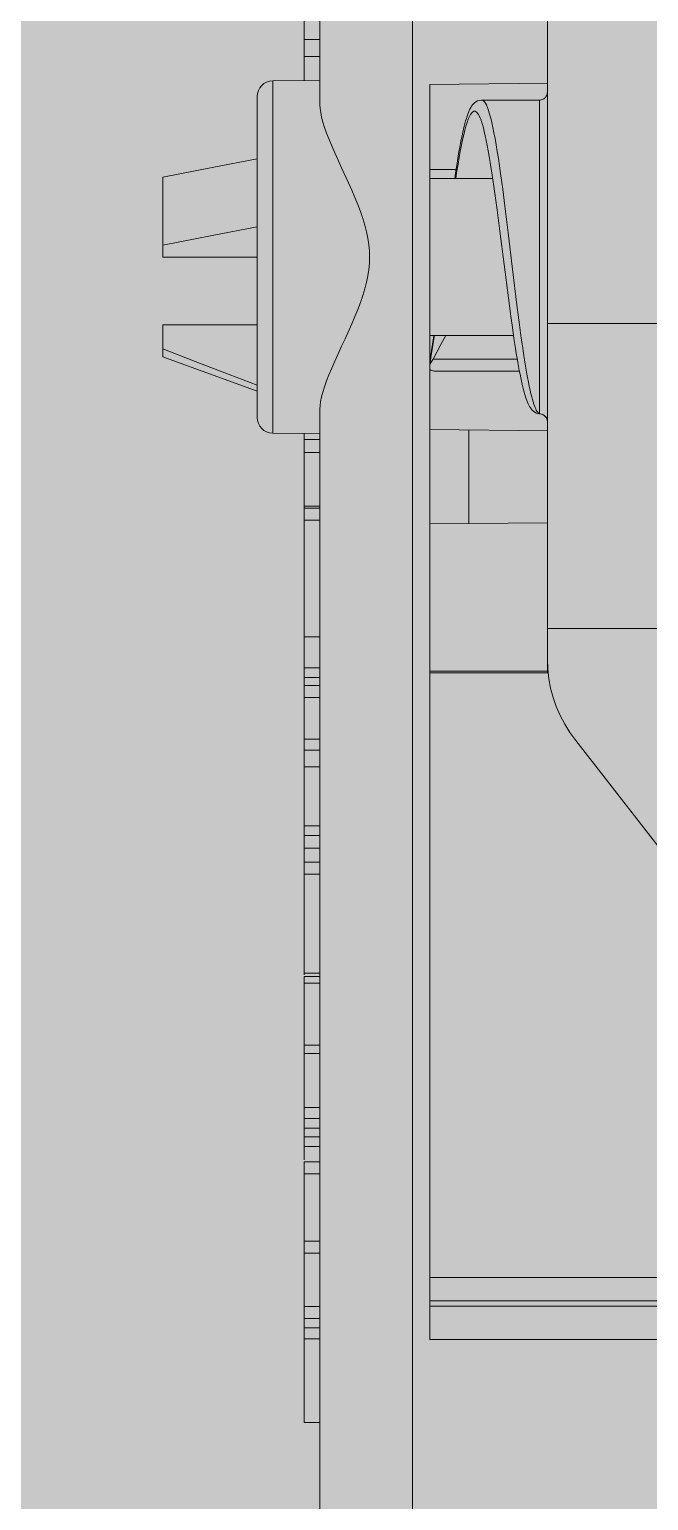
# Model space of a CAD drawing. Header units: millimetres. Extents: x -853320 to 19484, y -510814 to 9708.
# Drawn here: x 10873.54 to 10881.43, y 7725.97 to 7744.71 of the extents above; entities that cross this region are included whole.
import ezdxf

# ---------------------------------------------------------------- set-up
doc = ezdxf.new("R2010")
doc.units = ezdxf.units.MM
for name, color, linetype, lineweight in [('F_ARREDI', 7, 'Continuous', 5), ('F_ELETTRICO', 22, 'Continuous', 5), ('F_MULTI laminato OPACO', 1, 'Continuous', 5)]:
    doc.layers.add(name, color=color, linetype=linetype, lineweight=lineweight)

# ---------------------------------------------------------------- blocks, each defined once
blk = doc.blocks.new('SCATOLA INCASSO_1 P_sezione e pianta')
at = {"layer": 'F_ELETTRICO'}
for p, q in [((55470.994, -13682.187), (55470.994, -13651.487)), ((55469.815, -13660.994), (55469.815, -13697.529)), ((55470.994, -13669.278), (55471.194, -13669.278)), ((55471.194, -13669.278), (55471.194, -13672.597)), ((55460.831, -13670.335), (55469.594, -13670.336)), ((55469.594, -13686.328), (55469.594, -13670.336)), ((55470.994, -13670.341), (55471.194, -13670.341)), ((55470.994, -13670.482), (55471.194, -13670.482)), ((55470.994, -13670.601), (55471.194, -13670.601)), ((55460.826, -13670.76), (55469.594, -13670.761)), ((55460.891, -13670.825), (55469.594, -13670.825)), ((55470.994, -13670.753), (55471.194, -13670.753)), ((55460.591, -13671.125), (55469.594, -13671.125)), ((55470.994, -13671.435), (55471.194, -13671.435)), ((55470.994, -13671.586), (55471.194, -13671.586)), ((55462.962, -13671.844), (55467.732, -13677.967)), ((55470.994, -13672.444), (55471.194, -13672.444)), ((55470.994, -13672.597), (55471.194, -13672.597)), ((55471.194, -13672.624), (55471.194, -13674.958)), ((55470.994, -13672.792), (55471.194, -13672.792)), ((55470.994, -13672.918), (55471.194, -13672.918)), ((55470.994, -13673.027), (55471.194, -13673.027)), ((55470.994, -13673.149), (55471.194, -13673.149)), ((55470.994, -13673.291), (55471.194, -13673.291)), ((55470.994, -13673.98), (55471.194, -13673.98)), ((55470.994, -13674.083), (55471.194, -13674.083)), ((55470.994, -13674.875), (55471.194, -13674.875)), ((55470.994, -13674.958), (55471.194, -13674.958)), ((55470.994, -13675.001), (55471.194, -13675.001)), ((55471.194, -13674.982), (55471.194, -13681.88)), ((55470.994, -13676.264), (55471.194, -13676.264)), ((55470.994, -13676.417), (55471.194, -13676.417)), ((55470.994, -13676.595), (55471.194, -13676.595)), ((55470.994, -13676.755), (55471.194, -13676.755)), ((55470.994, -13676.878), (55471.194, -13676.878)), ((55470.994, -13677.631), (55471.194, -13677.631)), ((55470.994, -13677.844), (55471.194, -13677.844)), ((55470.994, -13677.985), (55471.194, -13677.985)), ((55470.994, -13678.517), (55471.194, -13678.517)), ((55470.994, -13678.668), (55471.194, -13678.668)), ((55468.084, -13678.828), (55469.594, -13678.828)), ((55468.085, -13678.843), (55468.094, -13678.843)), ((55468.094, -13678.998), (55468.094, -13678.843)), ((55469.594, -13678.852), (55468.094, -13678.852)), ((55470.994, -13678.771), (55471.194, -13678.771)), ((55468.094, -13686.341), (55468.094, -13678.998)), ((55470.994, -13678.893), (55471.194, -13678.893)), ((55468.094, -13679.394), (55466.594, -13679.394)), ((55470.994, -13679.287), (55471.194, -13679.287)), ((55469.594, -13680.728), (55468.094, -13680.741)), ((55469.094, -13680.732), (55469.094, -13681.923)), ((55470.994, -13680.775), (55471.194, -13680.775)), ((55470.994, -13680.929), (55471.194, -13680.929)), ((55471.194, -13680.954), (55470.994, -13680.954)), ((55470.994, -13681.635), (55471.194, -13681.635)), ((55470.994, -13681.802), (55471.194, -13681.802)), ((55470.994, -13681.878), (55471.596, -13681.883)), ((55471.596, -13681.883), (55471.596, -13686.373)), ((55469.594, -13681.928), (55468.094, -13681.915)), ((55468.181, -13682.13), (55468.194, -13682.13)), ((55468.188, -13682.128), (55468.189, -13682.128)), ((55468.194, -13682.13), (55468.194, -13686.128)), ((55471.794, -13682.083), (55471.794, -13686.172)), ((55471.794, -13682.419), (55472.994, -13682.856)), ((55471.794, -13682.494), (55472.151, -13682.63)), ((55472.151, -13682.63), (55472.582, -13682.797)), ((55468.45, -13682.673), (55469.501, -13682.673)), ((55469.583, -13682.857), (55469.594, -13682.796)), ((55472.582, -13682.797), (55472.994, -13682.958)), ((55468.478, -13682.828), (55469.552, -13682.828)), ((55468.52, -13683.089), (55468.5, -13682.96)), ((55469.452, -13683.012), (55469.388, -13683.128)), ((55469.552, -13682.828), (55469.452, -13683.012)), ((55469.57, -13682.935), (55469.583, -13682.857)), ((55472.994, -13682.856), (55472.994, -13683.262)), ((55468.455, -13683.299), (55468.427, -13683.093)), ((55468.54, -13683.228), (55468.52, -13683.089)), ((55468.525, -13683.128), (55469.594, -13683.128)), ((55466.594, -13683.28), (55468.094, -13683.28)), ((55468.482, -13683.516), (55468.455, -13683.299)), ((55468.56, -13683.375), (55468.54, -13683.228)), ((55468.591, -13683.607), (55468.56, -13683.375)), ((55471.794, -13683.262), (55472.994, -13683.262)), ((55468.538, -13683.972), (55468.482, -13683.516)), ((55468.699, -13684.459), (55468.591, -13683.607)), ((55468.594, -13684.436), (55468.538, -13683.972)), ((55471.794, -13684.128), (55472.994, -13684.128)), ((55472.994, -13685.146), (55472.994, -13684.128)), ((55468.635, -13684.775), (55468.594, -13684.436)), ((55468.734, -13684.728), (55468.699, -13684.459)), ((55472.369, -13684.402), (55471.794, -13684.512)), ((55468.663, -13684.991), (55468.635, -13684.775)), ((55468.759, -13684.908), (55468.734, -13684.728)), ((55468.691, -13685.194), (55468.663, -13684.991)), ((55468.784, -13685.084), (55468.759, -13684.908)), ((55468.79, -13685.128), (55469.594, -13685.128)), ((55469.258, -13685.243), (55469.594, -13685.243)), ((55472.369, -13685.268), (55472.994, -13685.146)), ((55471.794, -13685.378), (55472.369, -13685.268)), ((55468.959, -13685.919), (55468.958, -13685.916)), ((55468.194, -13686.128), (55468.932, -13686.128)), ((55468.932, -13686.128), (55468.931, -13686.128)), ((55470.994, -13716.768), (55470.994, -13686.067)), ((55469.594, -13686.328), (55468.094, -13686.341)), ((55468.094, -13686.341), (55468.094, -13688.041)), ((55470.994, -13686.378), (55471.596, -13686.373)), ((55471.194, -13686.376), (55471.194, -13701.372)), ((55470.994, -13686.685), (55471.194, -13686.685)), ((55470.994, -13686.901), (55471.194, -13686.901))]:
    blk.add_line(p, q, dxfattribs=at)
for points in [[(55467.732, -13677.967), (55467.807, -13678.07), (55467.873, -13678.177), (55467.93, -13678.286), (55467.98, -13678.4), (55468.021, -13678.516), (55468.053, -13678.635), (55468.075, -13678.754), (55468.089, -13678.875), (55468.094, -13678.998)], [(55468.094, -13682.03), (55468.095, -13682.044), (55468.097, -13682.056), (55468.101, -13682.069), (55468.107, -13682.08), (55468.114, -13682.091), (55468.123, -13682.101), (55468.133, -13682.11), (55468.144, -13682.117), (55468.156, -13682.123), (55468.168, -13682.127), (55468.181, -13682.13)], [(55468.189, -13682.128), (55468.19, -13682.128), (55468.194, -13682.13)], [(55468.236, -13682.139), (55468.214, -13682.132), (55468.192, -13682.128)], [(55468.228, -13682.164), (55468.22, -13682.154), (55468.213, -13682.145), (55468.207, -13682.139), (55468.2, -13682.134), (55468.194, -13682.13)], [(55468.427, -13683.093), (55468.413, -13682.995), (55468.399, -13682.902), (55468.386, -13682.816), (55468.373, -13682.735), (55468.36, -13682.661), (55468.348, -13682.594), (55468.336, -13682.533), (55468.325, -13682.479), (55468.315, -13682.43), (55468.304, -13682.386), (55468.294, -13682.347), (55468.285, -13682.312), (55468.276, -13682.281), (55468.267, -13682.254), (55468.259, -13682.231), (55468.25, -13682.21), (55468.243, -13682.192), (55468.235, -13682.177), (55468.228, -13682.164)], [(55468.5, -13682.96), (55468.49, -13682.899), (55468.48, -13682.841), (55468.471, -13682.785), (55468.461, -13682.732), (55468.452, -13682.681), (55468.443, -13682.634), (55468.434, -13682.589), (55468.424, -13682.546), (55468.416, -13682.507), (55468.407, -13682.47), (55468.398, -13682.436), (55468.389, -13682.404), (55468.381, -13682.374), (55468.372, -13682.347), (55468.364, -13682.322), (55468.355, -13682.298), (55468.347, -13682.277), (55468.338, -13682.257), (55468.329, -13682.239), (55468.32, -13682.222), (55468.31, -13682.205), (55468.298, -13682.19), (55468.286, -13682.176), (55468.272, -13682.162), (55468.255, -13682.15), (55468.236, -13682.139)], [(55470.588, -13683.276), (55470.673, -13683.087), (55470.717, -13682.99), (55470.762, -13682.894), (55470.804, -13682.801), (55470.842, -13682.712), (55470.878, -13682.628), (55470.909, -13682.548), (55470.935, -13682.475), (55470.956, -13682.407), (55470.973, -13682.345), (55470.985, -13682.287), (55470.992, -13682.235), (55470.994, -13682.187)], [(55469.594, -13682.696), (55469.589, -13682.692), (55469.582, -13682.688), (55469.574, -13682.684), (55469.565, -13682.681), (55469.555, -13682.678), (55469.545, -13682.676), (55469.534, -13682.674), (55469.523, -13682.673), (55469.512, -13682.673), (55469.501, -13682.673)], [(55469.594, -13682.755), (55469.59, -13682.761), (55469.583, -13682.774), (55469.575, -13682.787), (55469.567, -13682.8), (55469.559, -13682.814), (55469.552, -13682.828)], [(55469.594, -13682.77), (55469.586, -13682.81), (55469.575, -13682.876), (55469.562, -13682.948)], [(55469.562, -13682.948), (55469.55, -13683.027), (55469.536, -13683.113), (55469.534, -13683.128)], [(55469.54, -13683.128), (55469.544, -13683.1), (55469.557, -13683.016), (55469.57, -13682.935)], [(55470.361, -13684.128), (55470.363, -13684.05), (55470.371, -13683.97), (55470.383, -13683.889), (55470.4, -13683.806), (55470.422, -13683.722), (55470.448, -13683.636), (55470.478, -13683.549), (55470.512, -13683.459), (55470.549, -13683.368), (55470.588, -13683.276)], [(55470.717, -13685.265), (55470.63, -13685.074), (55470.588, -13684.98), (55470.549, -13684.887), (55470.512, -13684.796), (55470.478, -13684.707), (55470.448, -13684.619), (55470.422, -13684.533), (55470.4, -13684.449), (55470.383, -13684.367), (55470.371, -13684.285), (55470.363, -13684.206), (55470.361, -13684.128)], [(55472.994, -13684.28), (55472.582, -13684.36), (55472.369, -13684.402)], [(55468.931, -13686.128), (55468.927, -13686.127), (55468.913, -13686.122), (55468.899, -13686.109), (55468.885, -13686.09), (55468.872, -13686.065), (55468.858, -13686.033), (55468.844, -13685.994), (55468.83, -13685.949), (55468.816, -13685.898), (55468.802, -13685.841), (55468.788, -13685.778), (55468.775, -13685.71), (55468.761, -13685.636), (55468.747, -13685.557), (55468.733, -13685.473), (55468.719, -13685.384), (55468.705, -13685.291), (55468.691, -13685.194)], [(55468.944, -13685.884), (55468.934, -13685.854), (55468.922, -13685.817), (55468.91, -13685.775), (55468.898, -13685.727), (55468.886, -13685.673), (55468.873, -13685.614), (55468.86, -13685.55), (55468.848, -13685.481), (55468.835, -13685.409), (55468.822, -13685.332), (55468.809, -13685.252), (55468.796, -13685.169), (55468.784, -13685.084)], [(55468.931, -13686.128), (55468.94, -13686.127), (55468.962, -13686.124), (55468.984, -13686.117), (55469.004, -13686.106), (55469.021, -13686.094), (55469.036, -13686.08), (55469.049, -13686.065), (55469.061, -13686.049), (55469.071, -13686.031), (55469.081, -13686.013), (55469.091, -13685.993), (55469.1, -13685.971), (55469.109, -13685.948), (55469.118, -13685.922), (55469.127, -13685.894), (55469.136, -13685.863), (55469.145, -13685.831), (55469.154, -13685.795), (55469.164, -13685.757), (55469.173, -13685.717), (55469.182, -13685.673), (55469.192, -13685.627), (55469.201, -13685.578), (55469.211, -13685.526), (55469.221, -13685.472), (55469.23, -13685.415), (55469.24, -13685.355), (55469.25, -13685.293), (55469.261, -13685.228), (55469.275, -13685.128)], [(55469.263, -13685.128), (55469.262, -13685.131), (55469.248, -13685.224), (55469.233, -13685.313), (55469.219, -13685.397), (55469.204, -13685.477), (55469.19, -13685.552), (55469.175, -13685.622), (55469.161, -13685.686), (55469.146, -13685.744), (55469.132, -13685.797), (55469.117, -13685.843), (55469.103, -13685.884), (55469.088, -13685.917), (55469.074, -13685.944), (55469.059, -13685.965), (55469.045, -13685.978), (55469.03, -13685.985), (55469.016, -13685.985), (55469.001, -13685.978), (55468.987, -13685.964), (55468.973, -13685.944), (55468.959, -13685.919)], [(55470.994, -13686.068), (55470.992, -13686.021), (55470.984, -13685.968), (55470.973, -13685.911), (55470.956, -13685.848), (55470.934, -13685.78), (55470.908, -13685.707), (55470.877, -13685.627), (55470.842, -13685.543), (55470.803, -13685.454), (55470.762, -13685.361), (55470.717, -13685.265)], [(55468.958, -13685.916), (55468.954, -13685.908), (55468.944, -13685.884)], [(55468.094, -13686.228), (55468.095, -13686.216), (55468.097, -13686.203), (55468.101, -13686.192), (55468.106, -13686.181), (55468.112, -13686.17), (55468.12, -13686.161), (55468.129, -13686.152), (55468.138, -13686.145), (55468.149, -13686.138), (55468.16, -13686.134), (55468.172, -13686.13), (55468.184, -13686.128), (55468.194, -13686.128)]]:
    blk.add_lwpolyline(points, dxfattribs=at)
for centre, radius, start, end in [((55471.594, -13682.083), 0.2, 0, 89.5), ((55468.194, -13682.028), 0.1, 180.0111, 266.9831), ((55471.594, -13686.173), 0.2, 270.5, 0)]:
    blk.add_arc(centre, radius, start, end, dxfattribs=at)
blk = doc.blocks.new('BAGNO-LAVANDERIA_pianta_sol.B')
at = {"layer": 'F_MULTI laminato OPACO', "true_color": 0x636466, "transparency": 33554559}
h = blk.add_hatch(color=251, dxfattribs=at)
h.dxf.hatch_style = 1
h.paths.add_polyline_path([(863997.77, 518692.993), (864257.77, 518692.993), (864257.77, 517588.993), (863997.77, 517588.993)])
at = {"layer": 'Defpoints', "rotation": 180}
blk.add_blockref('SCATOLA INCASSO_1 P_sezione e pianta', (919668.134, 504871.865), dxfattribs=at)

msp = doc.modelspace()

# ---------------------------------------------------------------- block references
at = {"layer": 'F_ARREDI', "color": 2, "lineweight": 5}
msp.add_blockref('BAGNO-LAVANDERIA_pianta_sol.B', (-853319.899, -510814.178), dxfattribs=at)

doc.saveas('drawing.dxf')
